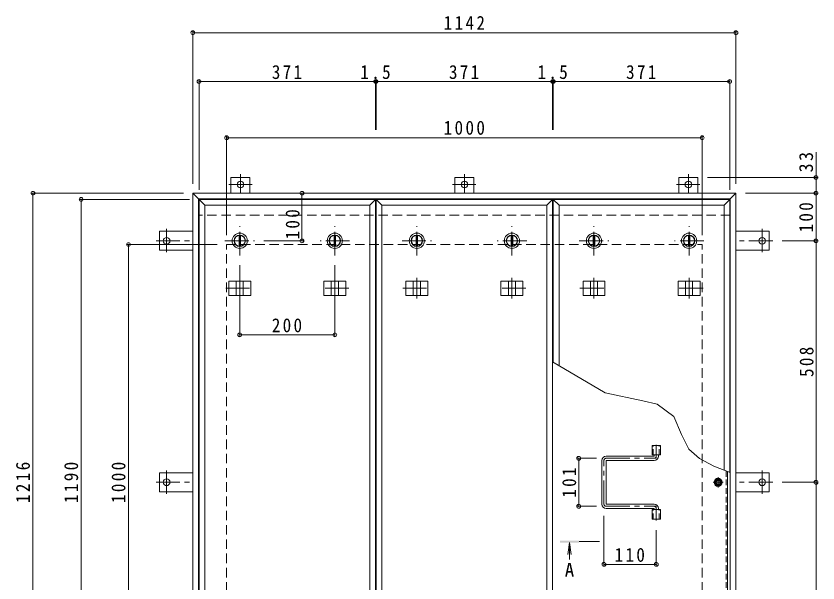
# Model space of a CAD drawing. Units: millimetres at full size, sheet at 1:10. Extents: x -2620 to 2719, y -1962 to 1677.
# Drawn here: x -2238 to -552, y 322 to 1514 of the extents above; entities that cross this region are included whole.
import ezdxf
from ezdxf.enums import TextEntityAlignment as Align

# ---------------------------------------------------------------- set-up
doc = ezdxf.new("R2010")
doc.units = ezdxf.units.MM
doc.header["$LTSCALE"] = 10
doc.header["$PDMODE"] = 32
doc.header["$PDSIZE"] = 8
for name, pattern in [('CHAIN1', [8, 5, -1, 1, -1]), ('DASHED1', [1.8, 1.2, -0.6]), ('DASHED2', [3, 2, -1])]:
    doc.linetypes.add(name, pattern=pattern)
for name, color, linetype, lineweight in [('0-1_躯体', 2, 'DASHED2', 9), ('0-2_仕上', 3, 'Continuous', 9), ('0-3_建具', 4, 'Continuous', 9), ('0-5_寸法', 7, 'DASHED1', 9), ('0-6_ハッチ', 6, 'Continuous', 5), ('0-7', 5, 'Continuous', 5), ('0-A', 3, 'CHAIN1', 9), ('0-B', 2, 'Continuous', 9), ('0-C', 2, 'Continuous', 9), ('0-E', 3, 'Continuous', 9), ('0-F', 7, 'Continuous', 9)]:
    doc.layers.add(name, color=color, linetype=linetype, lineweight=lineweight)
doc.styles.add('ＭＳ ゴシック', font='')
doc.styles.get('ＭＳ ゴシック').set_extended_font_data('MS Gothic')

msp = doc.modelspace()

# ---------------------------------------------------------------- linework, layer by layer
at = {"layer": '0-1_躯体'}
for p, q in [((-736.53, 1095.44), (-1854.53, 1095.44)), ((-1795.53, 33.44), (-1795.53, 1033.44)), ((-1795.53, 1033.44), (-795.53, 1033.44)), ((-795.53, 33.44), (-795.53, 1033.44))]:
    msp.add_line(p, q, dxfattribs=at)
at = {"layer": '0-2_仕上'}
for p, q in [((-1853.53, 1128.44), (-1853.53, -61.56)), ((-1482.53, 1128.44), (-1853.53, 1128.44)), ((-1841.53, 1116.44), (-1494.53, 1116.44)), ((-1494.53, 1116.44), (-1482.53, 1128.44)), ((-1494.53, 1116.44), (-1494.53, -49.56)), ((-1482.53, -61.56), (-1482.53, 1128.44)), ((-1469.03, 1116.44), (-1481.03, 1128.44)), ((-1110.03, 1128.44), (-1481.03, 1128.44)), ((-1481.03, 1128.44), (-1481.03, -61.56)), ((-1469.03, 1116.44), (-1122.03, 1116.44)), ((-1469.03, -49.56), (-1469.03, 1116.44)), ((-1122.03, 1116.44), (-1110.03, 1128.44)), ((-1122.03, 1116.44), (-1122.03, -49.56)), ((-1110.03, -61.56), (-1110.03, 1128.44)), ((-1096.53, 1116.44), (-1108.53, 1128.44)), ((-737.53, 1128.44), (-1108.53, 1128.44)), ((-1108.53, 1128.44), (-1108.53, 785.9)), ((-1096.53, 778.85), (-1096.53, 1116.44)), ((-749.53, 1116.44), (-737.53, 1128.44)), ((-737.53, 554.21), (-737.53, 1128.44)), ((-900.68, 590.94), (-900.68, 610.94)), ((-900.68, 610.94), (-883.38, 610.94)), ((-883.38, 590.94), (-883.38, 610.94)), ((-900.68, 590.94), (-883.38, 590.94)), ((-900.68, 455.94), (-900.68, 475.94)), ((-900.68, 475.94), (-883.38, 475.94)), ((-883.38, 455.94), (-883.38, 475.94)), ((-900.68, 455.94), (-883.38, 455.94))]:
    msp.add_line(p, q, dxfattribs=at)
at = {"layer": '0-2_仕上', "linetype": 'DASHED1'}
for p, q in [((-898.38, 590.94), (-898.38, 610.94)), ((-885.68, 590.94), (-885.68, 610.94)), ((-898.38, 455.94), (-898.38, 475.94)), ((-885.68, 455.94), (-885.68, 475.94))]:
    msp.add_line(p, q, dxfattribs=at)
at = {"layer": '0-2_仕上', "color": 4}
for q in [(-1077.8, 381.77), (-1074.53, 370.96), (-1071.27, 381.77)]:
    msp.add_line((-1074.53, 406.56), q, dxfattribs=at)
at = {"layer": '0-2_仕上', "color": 4, "linetype": 'CHAIN1'}
msp.add_line((-1011.53, 408.56), (-1054.53, 408.56), dxfattribs=at)
at = {"layer": '0-2_仕上'}
for points in [[(-1841.53, -49.56), (-1841.53, 1116.44), (-1853.53, 1128.44)], [(-1096.53, 1116.44), (-749.53, 1116.44), (-749.53, 558.86)]]:
    msp.add_lwpolyline(points, dxfattribs=at)
at = {"layer": '0-2_仕上', "color": 4}
msp.add_solid([(-1094.53, 406.56), (-1094.53, 410.56), (-1054.53, 406.56), (-1054.53, 410.56)], dxfattribs=at)
at = {"layer": '0-3_建具', "color": 2}
for p, q in [((-1866.53, 1141.44), (-1854.53, 1129.44)), ((-1866.53, -74.56), (-1866.53, 1141.44)), ((-724.53, 1141.44), (-1866.53, 1141.44)), ((-724.53, 1141.44), (-736.53, 1129.44)), ((-724.53, -74.56), (-724.53, 1141.44)), ((-1854.53, -62.56), (-1854.53, 1129.44)), ((-736.53, 1129.44), (-1854.53, 1129.44)), ((-736.53, -62.56), (-736.53, 1129.44))]:
    msp.add_line(p, q, dxfattribs=at)
at = {"layer": '0-3_建具', "linetype": 'CHAIN1'}
for p, q in [((-1768.03, 963.56), (-1768.03, 920.32)), ((-1568.03, 963.56), (-1568.03, 920.32)), ((-1395.53, 963.56), (-1395.53, 920.32)), ((-1195.53, 963.56), (-1195.53, 920.32)), ((-1023.03, 963.56), (-1023.03, 920.32)), ((-823.03, 963.56), (-823.03, 920.32)), ((-1797.44, 941.44), (-1738.62, 941.44)), ((-1538.62, 941.44), (-1597.44, 941.44)), ((-1424.94, 941.44), (-1366.12, 941.44)), ((-1166.12, 941.44), (-1224.94, 941.44)), ((-1052.44, 941.44), (-993.62, 941.44)), ((-793.62, 941.44), (-852.44, 941.44))]:
    msp.add_line(p, q, dxfattribs=at)
at = {"layer": '0-3_建具'}
for p, q in [((-1791.12, 956.44), (-1744.95, 956.44)), ((-1791.12, 956.44), (-1791.12, 926.44)), ((-1775.53, 956.44), (-1775.53, 926.44)), ((-1760.53, 956.44), (-1760.53, 926.44)), ((-1744.95, 956.44), (-1744.95, 926.44)), ((-1544.95, 956.44), (-1591.12, 956.44)), ((-1591.12, 956.44), (-1591.12, 926.44)), ((-1575.53, 956.44), (-1575.53, 926.44)), ((-1560.53, 956.44), (-1560.53, 926.44)), ((-1544.95, 956.44), (-1544.95, 926.44)), ((-1418.62, 956.44), (-1372.45, 956.44)), ((-1418.62, 956.44), (-1418.62, 926.44)), ((-1403.03, 956.44), (-1403.03, 926.44)), ((-1388.03, 956.44), (-1388.03, 926.44)), ((-1372.45, 956.44), (-1372.45, 926.44)), ((-1172.45, 956.44), (-1218.62, 956.44)), ((-1218.62, 956.44), (-1218.62, 926.44)), ((-1203.03, 956.44), (-1203.03, 926.44)), ((-1188.03, 956.44), (-1188.03, 926.44)), ((-1172.45, 956.44), (-1172.45, 926.44)), ((-1046.12, 956.44), (-999.95, 956.44)), ((-1046.12, 956.44), (-1046.12, 926.44)), ((-1030.53, 956.44), (-1030.53, 926.44)), ((-1015.53, 956.44), (-1015.53, 926.44)), ((-999.95, 956.44), (-999.95, 926.44)), ((-799.95, 956.44), (-846.12, 956.44)), ((-846.12, 956.44), (-846.12, 926.44)), ((-830.53, 956.44), (-830.53, 926.44)), ((-815.53, 956.44), (-815.53, 926.44)), ((-799.95, 956.44), (-799.95, 926.44)), ((-1791.12, 926.44), (-1744.95, 926.44)), ((-1544.95, 926.44), (-1591.12, 926.44)), ((-1418.62, 926.44), (-1372.45, 926.44)), ((-1172.45, 926.44), (-1218.62, 926.44)), ((-1046.12, 926.44), (-999.95, 926.44)), ((-799.95, 926.44), (-846.12, 926.44))]:
    msp.add_line(p, q, dxfattribs=at)
at = {"layer": '0-5_寸法', "linetype": 'Continuous'}
for points in [[(-919.98, 704.65), (-999.42, 721.77), (-1110.03, 786.78)], [(-736.53, 553.82), (-771.08, 567.2), (-801.31, 583.62), (-823.88, 602.86), (-839.23, 634.31), (-855.05, 671.77), (-890.01, 697.99), (-919.98, 704.65)]]:
    msp.add_lwpolyline(points, dxfattribs=at)
at = {"layer": '0-6_ハッチ', "linetype": 'CHAIN1'}
for p, q in [((-892.03, 612.32), (-892.03, 583.94)), ((-1002.03, 487.45), (-1002.03, 579.43)), ((-997.52, 583.94), (-892.03, 583.94)), ((-997.52, 482.94), (-892.03, 482.94)), ((-892.03, 453.05), (-892.03, 482.94))]:
    msp.add_line(p, q, dxfattribs=at)
at = {"layer": '0-6_ハッチ'}
for p, q in [((-896.53, 589.44), (-896.53, 590.94)), ((-887.53, 588.44), (-887.53, 590.94)), ((-1006.53, 487.44), (-1006.53, 579.44)), ((-897.53, 588.44), (-997.53, 588.44)), ((-997.53, 488.44), (-997.53, 578.44)), ((-996.53, 579.44), (-896.53, 579.44)), ((-897.53, 478.44), (-997.53, 478.44)), ((-996.53, 487.44), (-896.53, 487.44)), ((-896.53, 477.44), (-896.53, 475.94)), ((-887.53, 478.44), (-887.53, 475.94))]:
    msp.add_line(p, q, dxfattribs=at)
for centre, radius, start, end in [((-997.53, 579.44), 9, 90, 180), ((-996.53, 578.44), 1, 90, 180), ((-897.53, 589.44), 1, 270, 0), ((-896.53, 588.44), 9, 270, 0), ((-997.53, 487.44), 9, 180, 270), ((-996.53, 488.44), 1, 180, 270), ((-897.53, 477.44), 1, 0, 90), ((-896.53, 478.44), 9, 0, 90)]:
    msp.add_arc(centre, radius, start, end, dxfattribs=at)
at = {"layer": '0-6_ハッチ', "linetype": 'CHAIN1'}
for centre, radius, start, end in [((-997.52, 579.43), 4.51, 90, 180), ((-896.53, 588.44), 4.5, 270.29569, 0), ((-997.52, 487.45), 4.51, 180, 270), ((-896.53, 478.44), 4.5, 0, 89.70431)]:
    msp.add_arc(centre, radius, start, end, dxfattribs=at)
at = {"layer": '0-7'}
for radius in [5, 4.19]:
    msp.add_circle((-762.03, 533.44), radius, dxfattribs=at)
at = {"layer": '0-A', "linetype": 'DASHED1'}
msp.add_line((-745.23, 557.19), (-745.23, -16.86), dxfattribs=at)
at = {"layer": '0-A'}
for p, q in [((-762.03, 522.76), (-762.03, 544.12)), ((-751.35, 533.44), (-772.71, 533.44))]:
    msp.add_line(p, q, dxfattribs=at)
at = {"layer": '0-A', "linetype": 'Continuous'}
msp.add_line((-742.03, -20.06), (-742.03, 555.95), dxfattribs=at)
at = {"layer": '0-B'}
for p, q in [((-769.53, 533.44), (-765.78, 539.94)), ((-765.78, 539.94), (-758.29, 539.94)), ((-754.53, 533.44), (-758.29, 539.94)), ((-769.53, 533.44), (-765.78, 526.94)), ((-765.78, 526.94), (-758.29, 526.94)), ((-754.53, 533.44), (-758.29, 526.94))]:
    msp.add_line(p, q, dxfattribs=at)
for radius in [8.5, 6.5]:
    msp.add_circle((-762.03, 533.44), radius, dxfattribs=at)
at = {"layer": '0-C', "linetype": 'CHAIN1'}
for p, q in [((-1768.03, 1010.44), (-1768.03, 1072.44)), ((-1568.03, 1010.44), (-1568.03, 1072.44)), ((-1395.53, 1010.44), (-1395.53, 1072.44)), ((-1195.53, 1010.44), (-1195.53, 1072.44)), ((-1023.03, 1010.44), (-1023.03, 1072.44)), ((-823.03, 1010.44), (-823.03, 1072.44)), ((-1799.03, 1041.44), (-1737.03, 1041.44)), ((-1537.03, 1041.44), (-1599.03, 1041.44)), ((-1426.53, 1041.44), (-1364.53, 1041.44)), ((-1164.53, 1041.44), (-1226.53, 1041.44)), ((-1054.03, 1041.44), (-992.03, 1041.44)), ((-792.03, 1041.44), (-854.03, 1041.44))]:
    msp.add_line(p, q, dxfattribs=at)
at = {"layer": '0-C'}
for p, q in [((-1769.53, 1052.84), (-1769.53, 1030.04)), ((-1766.53, 1052.84), (-1766.53, 1030.04)), ((-1569.53, 1052.84), (-1569.53, 1030.04)), ((-1566.53, 1052.84), (-1566.53, 1030.04)), ((-1397.03, 1052.84), (-1397.03, 1030.04)), ((-1394.03, 1052.84), (-1394.03, 1030.04)), ((-1197.03, 1052.84), (-1197.03, 1030.04)), ((-1194.03, 1052.84), (-1194.03, 1030.04)), ((-1024.53, 1052.84), (-1024.53, 1030.04)), ((-1021.53, 1052.84), (-1021.53, 1030.04)), ((-824.53, 1052.84), (-824.53, 1030.04)), ((-821.53, 1052.84), (-821.53, 1030.04))]:
    msp.add_line(p, q, dxfattribs=at)
for centre, radius in [((-1768.03, 1041.44), 16), ((-1768.03, 1041.44), 12), ((-1768.03, 1041.44), 11.5), ((-1568.03, 1041.44), 16), ((-1568.03, 1041.44), 12), ((-1568.03, 1041.44), 11.5), ((-1395.53, 1041.44), 16), ((-1395.53, 1041.44), 12), ((-1395.53, 1041.44), 11.5), ((-1195.53, 1041.44), 16), ((-1195.53, 1041.44), 12), ((-1195.53, 1041.44), 11.5), ((-1023.03, 1041.44), 16), ((-1023.03, 1041.44), 12), ((-1023.03, 1041.44), 11.5), ((-823.03, 1041.44), 16), ((-823.03, 1041.44), 12), ((-823.03, 1041.44), 11.5)]:
    msp.add_circle(centre, radius, dxfattribs=at)
at = {"layer": '0-E', "linetype": 'CHAIN1'}
for p, q in [((-1766.53, 1181.8), (-1766.53, 1141.64)), ((-1295.53, 1181.8), (-1295.53, 1141.64)), ((-824.53, 1181.8), (-824.53, 1141.64)), ((-1741.69, 1159.64), (-1790.58, 1159.64)), ((-1320.37, 1159.64), (-1271.49, 1159.64)), ((-849.37, 1159.64), (-800.49, 1159.64)), ((-1921.73, 1066.28), (-1921.73, 1017.39)), ((-669.33, 1066.28), (-669.33, 1017.39)), ((-1943.89, 1041.44), (-1866.53, 1041.44)), ((-647.17, 1041.44), (-724.53, 1041.44)), ((-1921.73, 558.28), (-1921.73, 509.39)), ((-669.33, 558.28), (-669.33, 509.39)), ((-1943.89, 533.44), (-1866.53, 533.44)), ((-647.17, 533.44), (-724.53, 533.44))]:
    msp.add_line(p, q, dxfattribs=at)
at = {"layer": '0-E'}
for p, q in [((-1746.53, 1174.64), (-1786.53, 1174.64)), ((-1786.53, 1141.44), (-1786.53, 1174.64)), ((-1746.53, 1141.44), (-1746.53, 1174.64)), ((-1315.53, 1174.64), (-1275.53, 1174.64)), ((-1315.53, 1141.44), (-1315.53, 1174.64)), ((-1275.53, 1141.44), (-1275.53, 1174.64)), ((-844.53, 1174.64), (-804.53, 1174.64)), ((-844.53, 1141.44), (-844.53, 1174.64)), ((-804.53, 1141.44), (-804.53, 1174.64)), ((-1936.73, 1061.44), (-1936.73, 1021.44)), ((-1866.53, 1061.44), (-1936.73, 1061.44)), ((-724.53, 1061.44), (-654.33, 1061.44)), ((-654.33, 1061.44), (-654.33, 1021.44)), ((-1866.53, 1021.44), (-1936.73, 1021.44)), ((-724.53, 1021.44), (-654.33, 1021.44)), ((-1936.73, 553.44), (-1936.73, 513.44)), ((-1866.53, 553.44), (-1936.73, 553.44)), ((-724.53, 553.44), (-654.33, 553.44)), ((-654.33, 553.44), (-654.33, 513.44)), ((-1866.53, 513.44), (-1936.73, 513.44)), ((-724.53, 513.44), (-654.33, 513.44))]:
    msp.add_line(p, q, dxfattribs=at)
for centre in [(-1766.53, 1159.64), (-1295.53, 1159.64), (-824.53, 1159.64), (-1921.73, 1041.44), (-669.33, 1041.44), (-1921.73, 533.44), (-669.33, 533.44)]:
    msp.add_circle(centre, 7, dxfattribs=at)
at = {"layer": '0-F'}
for p, q in [((-1866.53, 1482.15), (-1866.53, 1161.44)), ((-1866.53, 1479.15), (-724.53, 1479.15)), ((-724.53, 1482.15), (-724.53, 1161.44)), ((-1853.53, 1379.36), (-1853.53, 1148.44)), ((-1853.53, 1376.36), (-1482.53, 1376.36)), ((-1482.53, 1379.36), (-1482.53, 1275)), ((-1482.53, 1376.36), (-1481.03, 1376.36)), ((-1481.03, 1379.36), (-1481.03, 1275)), ((-1481.03, 1376.36), (-1110.03, 1376.36)), ((-1110.03, 1379.36), (-1110.03, 1275)), ((-1110.03, 1376.36), (-1108.53, 1376.36)), ((-1108.53, 1379.36), (-1108.53, 1275)), ((-1108.53, 1376.36), (-737.53, 1376.36)), ((-737.53, 1379.36), (-737.53, 1148.44)), ((-1795.53, 1261.16), (-1795.53, 1053.44)), ((-1795.53, 1258.16), (-795.53, 1258.16)), ((-795.53, 1261.16), (-795.53, 1053.44)), ((-556.01, 1174.64), (-556.01, 1227.8)), ((-553.01, 1174.64), (-784.53, 1174.64)), ((-556.01, 1141.44), (-556.01, 1174.64)), ((-2205.94, 1141.44), (-1886.53, 1141.44)), ((-2202.94, 1141.44), (-2202.94, -74.56)), ((-1637.12, 1141.44), (-1637.12, 1041.44)), ((-553.01, 1141.44), (-704.53, 1141.44)), ((-556.01, 1141.44), (-556.01, 1041.44)), ((-2104.49, 1128.44), (-1873.53, 1128.44)), ((-2101.49, -61.56), (-2101.49, 1128.44)), ((-2005.04, 1033.44), (-1815.53, 1033.44)), ((-2002.04, 33.44), (-2002.04, 1033.44)), ((-1634.12, 1041.44), (-1717.03, 1041.44)), ((-553.01, 1041.44), (-627.17, 1041.44)), ((-556.01, 1041.44), (-556.01, 533.44)), ((-1768.03, 840.61), (-1768.03, 990.44)), ((-1568.03, 840.61), (-1568.03, 990.44)), ((-1768.03, 843.61), (-1568.03, 843.61)), ((-1058.17, 583.94), (-1017.52, 583.94)), ((-1055.17, 583.94), (-1055.17, 482.94)), ((-553.01, 533.44), (-627.17, 533.44)), ((-556.01, 533.44), (-556.01, 25.44)), ((-1058.17, 482.94), (-1017.52, 482.94)), ((-1002.03, 357.79), (-1002.03, 462.94)), ((-892.03, 357.79), (-892.03, 433.05)), ((-892.03, 360.79), (-1002.03, 360.79))]:
    msp.add_line(p, q, dxfattribs=at)
for p in [(-1866.53, 1479.15), (-724.53, 1479.15), (-1853.53, 1376.36), (-1482.53, 1376.36), (-1481.03, 1376.36), (-1110.03, 1376.36), (-1108.53, 1376.36), (-737.53, 1376.36), (-1795.53, 1258.16), (-795.53, 1258.16), (-556.01, 1174.64), (-2202.94, 1141.44), (-2101.49, 1128.44), (-1637.12, 1141.44), (-556.01, 1141.44), (-2002.04, 1033.44), (-1637.12, 1041.44), (-556.01, 1041.44), (-1768.03, 843.61), (-1568.03, 843.61), (-1055.17, 583.94), (-556.01, 533.44), (-1055.17, 482.94), (-1002.03, 360.79), (-892.03, 360.79)]:
    msp.add_point(p, dxfattribs=at)

# ---------------------------------------------------------------- texts
at = {"layer": '0-5_寸法', "color": 2, "style": 'ＭＳ ゴシック'}
msp.add_text('A', height=29.33, dxfattribs=at).set_placement((-1084.53, 325.86), align=Align.BOTTOM_LEFT)
at = {"layer": '0-F', "color": 2, "char_height": 29.33, "attachment_point": 7, "style": 'ＭＳ ゴシック'}
for s, insert in [('\\T1.28;\\W0.9;1142', (-1339.28, 1485.15)), ('\\T1.27;\\W0.9;371', (-1700.53, 1381.36)), ('\\T1.27;\\W0.9;1.5', (-1514.28, 1381.36)), ('\\T1.27;\\W0.9;371', (-1328.03, 1381.36)), ('\\T1.27;\\W0.9;1.5', (-1141.78, 1381.36)), ('\\T1.27;\\W0.9;371', (-955.53, 1381.36)), ('\\T1.28;\\W0.9;1000', (-1339.28, 1264.16)), ('\\T1.27;\\W0.9;200', (-1700.53, 848.61)), ('\\T1.27;\\W0.9;110', (-979.53, 365.79))]:
    msp.add_mtext(s, dxfattribs=dict(at, insert=insert))
at = {"layer": '0-F', "color": 2, "char_height": 29.33, "attachment_point": 7, "rotation": 90, "style": 'ＭＳ ゴシック'}
for s, insert in [('\\T1.27;\\W0.95;33', (-562.01, 1185.3)), ('\\T1.27;\\W0.9;100', (-562.01, 1058.94)), ('\\T1.27;\\W0.9;100', (-1641.91, 1044.22)), ('\\T1.27;\\W0.9;508', (-561.01, 754.94)), ('\\T1.28;\\W0.9;1216', (-2208.94, 489.69)), ('\\T1.28;\\W0.9;1190', (-2107.49, 489.69)), ('\\T1.28;\\W0.9;1000', (-2008.04, 489.69)), ('\\T1.27;\\W0.9;101', (-1060.17, 500.94))]:
    msp.add_mtext(s, dxfattribs=dict(at, insert=insert))

doc.saveas('drawing.dxf')
